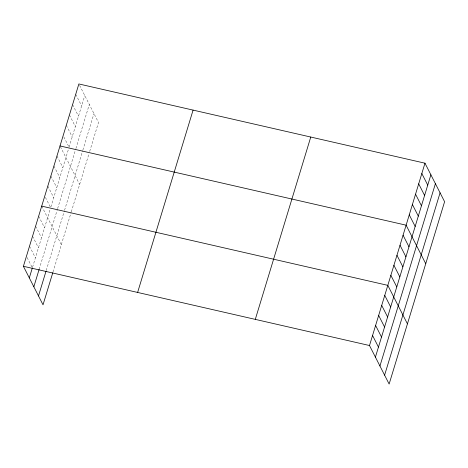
<?xml version="1.0" encoding="UTF-8"?>
<svg xmlns="http://www.w3.org/2000/svg" width="468" height="468" viewBox="0 0 468 468"><rect width="100%" height="100%" fill="white"/><g stroke="black" fill="none" stroke-linecap="round" stroke-linejoin="round"><path stroke-width="0.35" stroke-dasharray="2.34 1.75" d="M32.561 267.193L50.257 209.026M50.866 207.02L68.433 149.286M69.059 147.215L84.778 95.554M39.125 269.387L57.429 209.219M57.628 208.552L75.681 149.21M75.892 148.526L89.306 104.44M46.227 270.516L64.327 211.015M64.531 210.348L82.649 150.79M82.859 150.099L93.969 113.589M52.989 272.048L71.089 212.548M71.294 211.881L88.856 154.159M89.692 151.404L98.496 122.476L78.87 83.959M75.728 94.296L81.637 105.891M72.581 104.627L78.489 116.222M69.439 114.958L75.348 126.553M66.298 125.289L72.207 136.884M63.812 136.908L68.732 146.572M60.337 146.601L79.636 184.468M56.961 155.984L62.87 167.579M53.908 166.011L59.816 177.606M50.86 176.038L56.768 187.633M47.806 186.065L53.715 197.66M45.414 197.385L50.333 207.049M41.705 206.125L61.331 244.635M38.657 216.152L44.565 227.746M35.603 226.179L41.512 237.773M32.555 236.205L38.458 247.806M29.502 246.238L35.41 257.833M27.109 257.552L32.029 267.216"/><path stroke-width="0.7" d="M52.785 272.715L43.021 304.808L23.4 266.292L78.87 83.959L424.979 163.192L444.6 201.708L389.13 384.041L369.504 345.524L424.979 163.192M29.308 277.887L32.356 267.86M33.836 286.773L39.125 269.387M38.499 295.922L46.022 271.188M137.615 292.441L193.085 110.109M255.294 319.381L310.764 137.048M375.412 357.119L430.882 174.786M379.94 366.005L435.41 183.672M384.602 375.155L440.072 192.822M60.009 145.952L406.119 225.184L425.74 263.7M41.705 206.125L387.814 285.357L407.435 323.868M23.4 266.292L369.504 345.524M421.832 173.529L427.74 185.123M418.69 183.86L424.599 195.454M415.549 194.191L421.457 205.785M412.402 204.522L418.31 216.117M409.26 214.853L415.169 226.448M403.065 235.217L408.974 246.811M400.017 245.244L405.926 256.838M396.963 255.271L402.872 266.865M393.916 265.297L399.824 276.892M390.862 275.324L396.77 286.925M384.76 295.384L390.669 306.979M381.712 305.411L387.615 317.006M378.659 315.438L384.567 327.038M375.605 325.471L381.514 337.065M372.557 335.498L378.466 347.092"/></g></svg>
